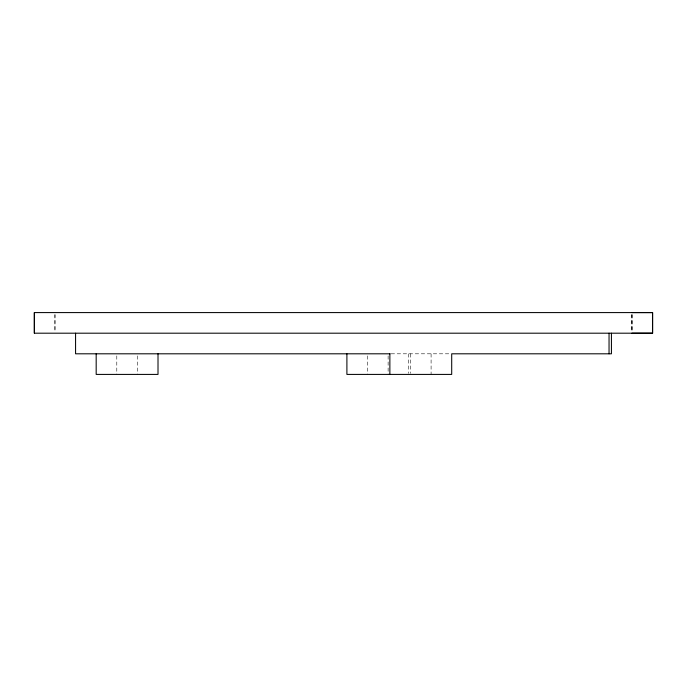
<?xml version="1.0" encoding="UTF-8"?>
<svg xmlns="http://www.w3.org/2000/svg" width="687" height="687" viewBox="0 0 687 687"><rect width="100%" height="100%" fill="white"/><g stroke="black" fill="none" stroke-linecap="round" stroke-linejoin="round"><path stroke-width="0.52" stroke-dasharray="3.44 2.58" d="M391.143 353.805L450.672 353.805M632.04 314.646L632.04 331.134M431.093 353.805L431.093 374.415M410.483 353.805L410.483 373.385M408.731 353.805L408.731 373.385M388.121 355.866L388.121 374.415M367.511 355.866L367.511 374.415M137.4 355.866L137.4 374.415M116.79 355.866L116.79 374.415M54.96 314.646L54.96 331.134L54.96 314.646M631.911 314.646L631.903 331.134L631.903 314.646"/><path stroke-width="1.03" d="M34.35 333.195L34.35 312.585L652.65 312.585L652.65 333.195L34.35 333.195L34.35 312.585M631.911 312.585L652.513 312.594L652.513 333.204L631.903 333.195M390.079 353.805L75.57 353.805L75.57 333.195M611.43 333.195L611.43 353.805L451.702 353.805L451.702 374.415L346.901 374.415L346.901 353.805M609.043 333.195L609.043 353.805M389.873 353.805L389.873 374.415M158.01 353.805L158.01 374.415L96.18 374.415L96.18 353.805"/></g></svg>
